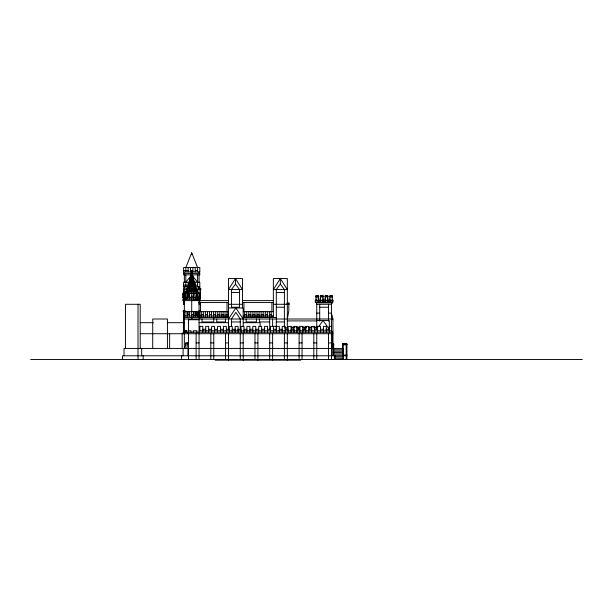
<?xml version="1.0" encoding="UTF-8"?>
<svg xmlns="http://www.w3.org/2000/svg" width="613" height="613" viewBox="0 0 613 613"><rect width="100%" height="100%" fill="white"/><g stroke="black" fill="none" stroke-linecap="round" stroke-linejoin="round"><path stroke-width="0.92" d="M189.999 293.259L191.708 271.191L195.018 285.903L198.321 293.259M186.98 348.429L187.662 342.912M185.019 348.429L185.846 342.912L188.505 342.912M200.535 296.202L199.064 304.293L199.8 304.293L199.8 302.822L199.064 302.822L199.8 301.351L199.8 298.117M287.336 319.005L288.807 310.914L288.807 302.822L287.336 302.822M185.095 293.259L188.398 285.903L191.708 271.191L194.903 285.903L198.099 293.259M193.608 299.144L193.999 293.259M187.034 293.259L189.371 285.903L191.708 271.191L194.574 285.903L197.432 293.259L197.432 297.673M197.593 271.927L197.593 267.513L191.708 252.801L185.823 267.513L185.823 271.927M185.318 293.259L188.513 285.903L191.708 271.191L194.045 285.903L196.382 293.259L196.382 296.202M199.8 316.063L199.079 317.534L199.8 316.063L199.8 310.546L199.064 310.546M184.352 273.398L183.616 271.927L183.616 267.513L199.8 267.513L199.8 271.927L199.064 273.398L199.064 271.927M199.064 288.11L199.8 286.639L199.8 282.225L183.616 282.225L183.616 286.639L184.352 288.11M330.001 302.086L330.001 295.466L332.208 295.466L332.208 302.822L331.472 304.293L316.76 304.293L316.024 302.086M195.386 299.144L196.129 297.673L196.129 293.259M186 332.246L186.827 330.775L185.341 330.775L184.268 332.246M235.476 278.547L228.488 289.581L242.464 289.581L235.476 278.547L235.476 284.064L231.43 289.581L231.43 307.236L239.522 307.236L239.522 289.581L235.476 284.064M280.348 278.547L273.36 289.581L287.336 289.581L280.348 278.547L280.348 284.064L276.302 289.581L276.302 329.12M228.488 319.005L235.844 307.971L243.2 319.005M316.76 329.304L317.802 327.832M318.852 326.361L323.028 320.476L329.304 329.304L325.718 329.304M196.911 299.144L197.961 297.673L197.961 293.259M185.823 282.225L191.118 275.605M198.076 299.144L199.363 297.673L199.363 293.259M198.811 299.144L200.244 297.673L200.244 293.259M199.064 299.144L200.551 297.673L200.535 288.11L195.991 288.11M183.616 270.456L188.176 270.456M190.528 270.456L192.888 270.456M195.24 270.456L197.593 270.456M183.616 271.927L199.8 271.927M191.708 274.869L183.616 274.869L183.616 273.398L199.8 273.398L199.8 274.869L192.551 274.869M190.222 277.812L193.195 277.812M189.724 280.018L193.693 280.018M188.735 284.432L194.681 284.432M183.616 285.168L188.176 285.168M195.24 285.168L197.593 285.168M188.398 285.903L195.018 285.903M183.616 286.639L199.8 286.639M188.03 288.11L183.616 288.11L183.616 293.627M187.08 288.846L196.336 288.846M199.432 288.846L200.903 288.846L200.903 289.581L195.991 289.581M183.616 289.581L187.425 289.581M186.084 291.052L197.332 291.052M231.43 292.524L239.522 292.524M276.302 292.524L284.394 292.524M200.551 293.259L182.866 293.259L182.866 297.673L184.352 299.144M184.697 296.202L185.984 296.202M187.662 296.202L189.999 296.202M191.708 296.202L193.8 296.202M195.754 296.202L197.432 296.202M198.719 296.202L199.531 296.202M182.866 297.673L200.551 297.673M199.807 299.144L182.881 299.144L182.881 300.615M316.024 299.144L316.392 300.615M318.231 299.144L320.584 299.144M322.936 299.144L325.296 299.144M327.649 299.144L330.001 299.144M320.584 300.247L322.936 300.247M325.296 300.247L327.649 300.247M330.001 300.247L332.943 300.247L332.943 302.086L315.289 302.086L315.289 300.615L332.943 300.615M183.609 300.615L228.488 300.615M242.464 300.615L273.36 300.615M318.231 300.983L320.584 300.983M322.936 300.983L325.296 300.983M327.649 300.983L330.001 300.983M199.064 302.561L228.488 302.561M242.464 302.561L273.36 302.561M316.024 302.822L332.208 302.822M184.352 304.293L183.616 304.293L183.616 302.822L184.352 302.822L183.616 301.351L183.616 298.117M228.488 304.293L242.464 304.293M273.36 304.293L289.175 304.293L289.175 303.558L286.968 303.558L286.968 304.293M276.302 307.236L284.394 307.236M319.702 307.236L328.53 307.236M228.48 307.971L243.2 307.971L243.2 326.361M185.088 310.546L183.616 310.546L183.616 316.063L184.337 317.534L184.352 348.429M185.088 310.914L183.249 310.914L183.249 311.649L228.488 311.649M199.064 310.914L200.167 310.914L200.167 311.649M243.2 311.649L273.36 311.649M316.76 313.12L319.702 313.12M328.53 313.12L331.472 313.12L332.943 319.005L332.943 355.785M183.616 314.592L184.352 314.592M187.662 314.592L189.739 314.592M191.708 314.592L193.8 314.592M195.332 314.592L197.432 314.592M198.076 314.592L199.8 314.592M201.271 314.592L203.332 314.592M205.393 314.592L207.447 314.592M209.508 314.592L211.569 314.592M213.631 314.592L215.692 314.592M217.745 314.592L219.806 314.592M221.868 314.592L223.929 314.592M225.99 314.592L227.752 314.592M244.671 314.592L246.732 314.592M248.794 314.592L250.847 314.592M252.908 314.592L254.97 314.592M257.031 314.592L259.092 314.592M261.146 314.592L263.207 314.592M265.268 314.592L267.329 314.592M269.391 314.592L271.153 314.592M228.488 316.063L183.609 316.063L184.352 317.534M243.2 316.063L273.36 316.063L272.624 317.534L272.624 316.063M228.488 317.534L183.616 317.534L183.616 333.717M243.2 317.534L276.302 317.534M183.616 319.005L332.943 319.005M188.505 319.741L199.432 319.741L199.432 319.005M316.76 320.476L329.304 320.476L329.311 329.725M287.336 320.913L316.76 320.913M231.43 321.948L240.258 321.948M269.682 321.948L259.383 321.948L259.383 319.005M276.302 321.948L284.394 321.948M140.216 322.683L153.365 322.683M167.433 322.683L184.352 322.683M199.064 322.683L228.488 322.683M243.2 322.683L260.119 322.683L260.119 326.361M199.064 326.361L202.796 326.361L202.796 332.246M331.472 326.361L329.265 326.361L329.319 332.246M291.129 327.097L294.93 327.097M296.83 327.097L299.673 327.097M302.523 327.097L306.316 327.097M308.216 327.097L312.017 327.097M313.91 327.097L316.76 327.097M284.394 327.832L287.336 327.832M293.956 327.832L291.75 327.832L291.75 329.304M296.163 327.832L299.841 327.832M302.784 327.832L306.462 327.832M311.611 327.832L309.404 327.832L309.404 329.304M313.818 327.832L316.76 327.832M202.796 329.304L205.738 329.304M208.681 329.304L211.623 329.304M214.565 329.304L217.508 329.304M220.45 329.304L223.393 329.304M226.335 329.304L229.277 329.304M232.22 329.304L235.844 329.304M237.606 329.304L241.047 329.304M243.989 329.304L246.932 329.304M249.874 329.304L252.817 329.304M255.759 329.304L258.701 329.304M261.644 329.304L264.586 329.304M267.529 329.304L270.471 329.304M273.413 329.304L276.356 329.304M279.298 329.304L282.241 329.304M285.183 329.304L288.125 329.304M291.068 329.304L294.01 329.304M296.953 329.304L299.895 329.304M302.837 329.304L305.78 329.304M308.722 329.304L311.665 329.304M314.607 329.304L317.549 329.304M320.346 329.304L323.925 329.304M188.505 330.775L191.026 330.775L191.026 332.246M199.064 330.775L331.472 330.775L332.943 332.246L182.996 332.246L182.996 333.717M140.216 333.717L332.943 333.717M196.122 342.912L199.064 342.912M210.834 342.912L213.776 342.912M225.546 342.912L228.488 342.912M240.258 342.912L243.2 342.912M254.97 342.912L257.912 342.912M269.682 342.912L272.624 342.912M284.394 342.912L287.336 342.912M299.106 342.912L302.048 342.912M313.818 342.912L316.76 342.912M328.53 342.912L331.472 342.912L332.943 348.429M332.208 344.016L333.679 344.016L333.679 355.785M342.506 344.016L346.92 344.016M332.208 344.184L333.679 344.184M332.208 344.284L333.679 344.284M342.506 344.284L346.184 344.284M342.506 344.567L346.92 344.567M332.943 344.751L333.679 344.751M342.506 344.751L346.92 344.751M343.242 348.429L124.033 348.429L124.033 355.785M332.943 349.808L343.242 349.808M332.943 351.188L343.242 351.188M332.943 352.567L343.242 352.567M332.943 353.946L343.242 353.946M342.506 355.05L346.92 355.05M332.943 355.325L343.242 355.325M342.506 355.785L346.92 355.755M334.813 356.705L343.242 356.705M334.813 358.084L343.242 358.084M343.242 359.157L332.943 359.463M30.65 359.463L582.35 359.463M184.605 299.144L183.172 297.673L183.172 293.259M185.341 299.144L184.053 297.673L184.053 293.259M192.298 275.605L197.593 282.225M280.348 284.064L284.394 289.581L284.394 326.476M186.505 299.144L185.455 297.673L185.455 293.259M188.03 299.144L187.287 297.673L187.287 293.259M183.984 301.328L183.808 300.615M189.8 299.144L189.417 293.259M199.171 314.592L199.531 316.063L199.531 311.649M195.018 293.259L193.363 285.903L191.708 271.191L191.279 274.953M346.92 359.463L346.92 343.839L342.506 343.839L342.506 356.23M346.184 344.016L346.184 359.463M343.242 344.016L343.242 359.463M335.15 359.463L335.15 355.785L122.562 355.785L122.562 359.463M334.414 355.785L334.414 359.463M332.575 300.247L332.575 302.086M332.575 332.246L332.575 348.559M331.472 302.822L331.472 359.463M328.53 304.293L328.53 321.212M328.53 333.717L328.53 359.463M327.649 302.086L327.649 295.466L325.296 295.466L325.296 302.086M326.377 332.246L326.377 326.361L323.434 326.361L323.434 332.246M322.936 302.086L322.936 295.466L320.584 295.466L320.584 302.086M320.492 332.246L320.492 326.361L317.549 326.361L317.549 332.246M319.702 304.293L319.702 321.212M318.231 302.086L318.231 295.466L316.024 295.466L316.024 300.615M316.76 304.293L316.76 329.595M316.76 333.717L316.76 359.463M314.607 332.246L314.607 326.361L311.665 326.361L311.665 332.246M313.818 333.717L313.818 359.463M308.722 332.246L308.722 326.361L305.78 326.361L305.78 332.246M304.99 327.832L304.99 329.304M302.837 332.246L302.837 326.361L299.895 326.361L299.895 332.246M302.048 333.717L302.048 359.463M300.577 359.463L300.577 360.199L215.247 360.199L215.247 359.463M299.106 333.717L299.106 359.463M298.37 327.832L298.37 329.304M296.953 332.246L296.953 326.361L294.01 326.361L294.01 332.246M291.068 332.246L291.068 326.361L288.125 326.361L288.125 332.246M287.336 329.595L287.336 278.547L273.36 278.547L273.36 317.534M287.336 333.717L287.336 360.199M285.183 332.246L285.183 326.361L282.241 326.361L282.241 332.246M284.394 333.717L284.394 359.463M279.298 332.246L279.298 326.361L270.471 326.361L270.471 332.246M276.356 326.361L276.356 332.246M273.413 326.361L273.413 332.246M272.624 319.005L272.624 326.361M272.624 333.717L272.624 360.199M271.888 302.561L271.888 311.649M271.153 311.649L271.153 317.534M269.682 317.534L269.682 329.189M269.682 333.717L269.682 359.463M269.391 311.649L269.391 317.534M267.529 332.246L267.529 326.361L264.586 326.361L264.586 332.246M267.329 311.649L267.329 317.534M265.268 311.649L265.268 317.534M263.207 311.649L263.207 317.534M261.644 332.246L261.644 326.361L258.701 326.361L258.701 332.246M261.146 311.649L261.146 317.534M259.383 316.063L259.383 317.534M259.092 311.649L259.092 317.534M257.912 333.717L257.912 360.199M257.031 311.649L257.031 317.534M256.441 319.005L256.441 321.948L246.142 321.948L246.142 319.005M255.759 332.246L255.759 326.361L252.817 326.361L252.817 332.246M254.97 311.649L254.97 317.534M254.97 333.717L254.97 359.463M252.908 311.649L252.908 317.534M250.847 311.649L250.847 317.534M249.874 332.246L249.874 326.361L246.932 326.361L246.932 332.246M248.794 311.649L248.794 317.534M246.732 311.649L246.732 317.534M244.671 311.649L244.671 317.534M243.936 302.561L243.936 311.649M243.989 332.246L243.989 326.361L241.047 326.361L241.047 332.246M243.2 333.717L243.2 360.199M242.464 307.971L242.464 278.547L228.488 278.547L228.488 329.104M240.258 329.304L240.258 319.005L235.844 312.385L231.43 319.005L231.43 326.545M240.258 333.717L240.258 359.463M238.105 332.246L238.105 326.361L235.162 326.361L235.162 332.246M232.22 332.246L232.22 326.361L229.277 326.361L229.277 332.246M228.488 333.717L228.488 360.199M227.752 311.649L227.752 317.534M227.017 302.561L227.017 311.649M226.335 332.246L226.335 326.361L223.393 326.361L223.393 332.246M225.99 311.649L225.99 317.534M225.546 319.005L225.546 321.948L216.718 321.948L216.718 319.005M225.546 333.717L225.546 359.463M223.929 311.649L223.929 317.534M221.868 311.649L221.868 317.534M220.45 332.246L220.45 326.361L217.508 326.361L217.508 332.246M219.806 311.649L219.806 317.534M217.745 311.649L217.745 317.534M215.692 311.649L215.692 317.534M214.565 332.246L214.565 326.361L211.623 326.361L211.623 332.246M213.776 317.534L213.776 321.948L202.006 321.948L202.006 319.005M213.776 333.717L213.776 359.463M213.631 311.649L213.631 317.534M211.569 311.649L211.569 317.534M210.834 333.717L210.834 359.463M209.508 311.649L209.508 317.534M208.681 332.246L208.681 326.361L205.738 326.361L205.738 332.246M207.447 311.649L207.447 317.534M205.393 311.649L205.393 317.534M203.332 311.649L203.332 317.534M201.271 311.649L201.271 317.534M200.535 302.561L200.535 311.649M200.167 296.569L200.167 297.305M199.853 326.361L199.853 330.775M199.8 288.11L199.8 289.581M199.8 317.534L199.8 319.005M199.531 293.259L199.531 297.673M199.531 299.144L199.531 300.615M199.064 274.869L199.064 282.34M199.064 286.639L199.064 288.677M199.064 288.846L199.064 293.259M199.064 297.857L199.064 332.246M199.064 333.717L199.064 359.463M198.804 311.649L198.804 314.592M198.719 299.144L198.719 300.615M198.719 311.649L198.719 316.063M198.39 311.649L198.39 316.063M197.593 274.869L197.593 286.639M197.432 299.144L197.432 300.615M197.432 311.649L197.432 316.063M197.156 311.649L197.156 316.063M196.911 293.259L196.911 296.202M196.911 332.246L196.911 330.775L193.179 330.775L193.179 332.246M196.873 311.649L196.873 314.592M196.122 333.717L196.122 359.463M195.754 299.144L195.754 300.615M195.754 311.649L195.754 316.063M195.547 311.649L195.57 316.063M195.24 267.513L195.24 271.927M195.24 282.225L195.24 286.639M195.332 311.649L195.332 316.063M193.8 293.259L193.8 297.673M193.8 299.144L193.8 300.615M193.8 311.649L193.8 316.063M193.608 293.259L193.608 296.202M193.677 311.649L193.677 316.063M193.547 311.649L193.547 316.063M193.417 296.202L191.708 271.191L188.842 285.903L185.977 293.259L185.984 297.673M192.888 267.513L192.888 271.927M191.8 317.534L191.8 319.005M191.708 252.801L191.708 254.64M191.708 317.534L191.708 271.191L190.053 285.903L188.398 293.259L188.398 296.202M191.616 317.534L191.616 319.005M190.528 267.513L190.528 271.927M189.609 293.259L189.609 297.673M189.609 311.649L189.609 316.063M188.505 319.005L188.505 359.463M188.176 267.513L188.176 271.927M188.176 282.225L188.176 286.639M187.984 311.649L187.984 314.592M187.984 332.246L187.984 333.717M187.984 348.429L187.984 355.785M187.662 293.259L187.662 297.673M187.662 311.649L187.662 316.063M186.827 330.775L186.827 332.246M185.984 311.649L185.984 316.063M185.984 342.912L185.984 345.671M185.823 274.869L185.823 286.639M185.341 330.775L185.341 332.246M184.697 293.259L184.697 297.673M184.352 274.869L184.352 282.225M184.352 289.581L184.352 293.366M184.352 299.696L184.352 316.063M183.984 300.615L183.984 304.293M183.095 348.429L183.095 355.785M182.145 333.717L182.145 348.429M181.624 355.785L181.624 359.463M169.64 333.717L169.64 348.429M167.433 348.429L167.433 319.005L152.721 319.005L152.721 348.429M143.158 355.785L143.158 359.463M141.687 348.429L141.687 355.785M140.216 348.429L140.216 304.293L125.504 304.293L125.504 348.429M138.009 304.293L138.009 359.463M318.599 296.202L315.657 296.202L315.657 296.937L318.599 296.937L318.599 296.202M323.304 296.202L320.216 296.202L320.216 296.937L323.304 296.937L323.304 296.202M328.016 296.202L324.928 296.202L324.928 296.937L328.016 296.937L328.016 296.202M332.575 296.202L329.633 296.202L329.633 296.937L332.575 296.937L332.575 296.202"/></g></svg>
